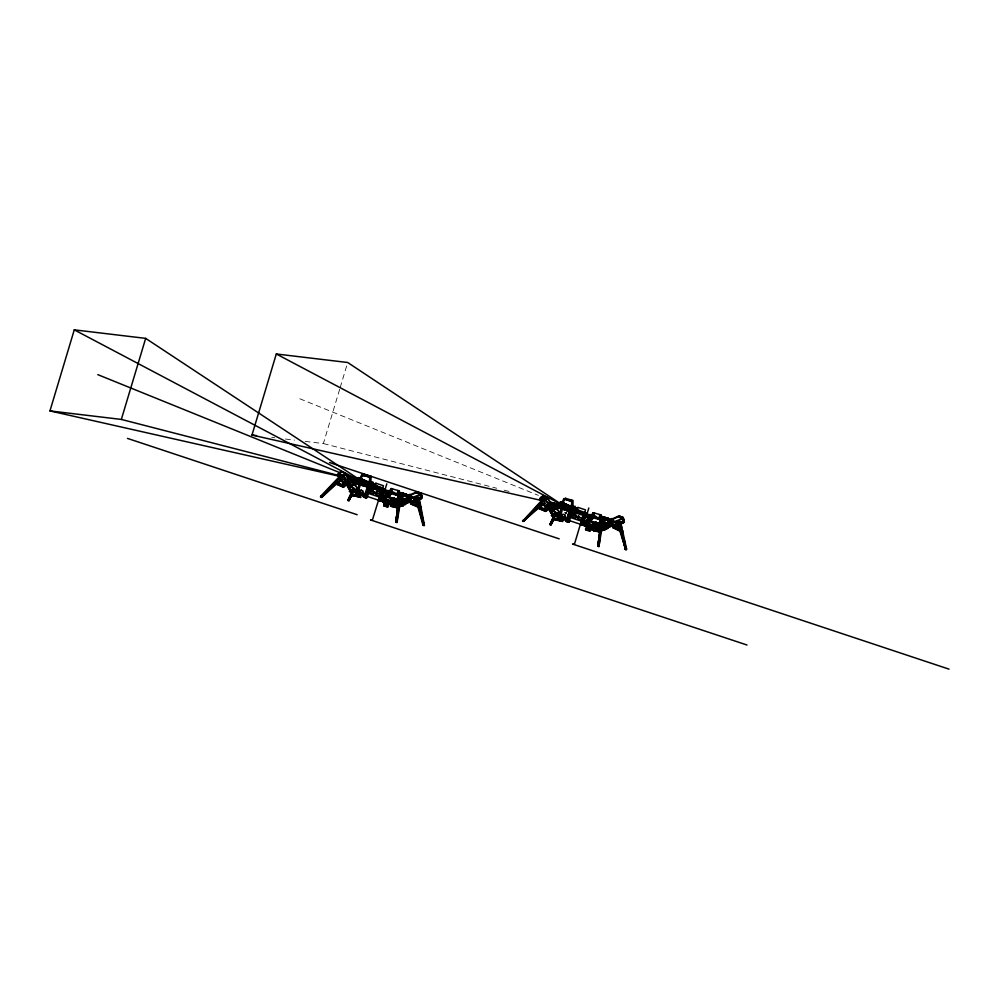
<?xml version="1.0" encoding="UTF-8"?>
<svg xmlns="http://www.w3.org/2000/svg" width="999" height="999" viewBox="0 0 999 999"><rect width="100%" height="100%" fill="white"/><g stroke="black" fill="none" stroke-linecap="round" stroke-linejoin="round"><path stroke-width="0.75" stroke-dasharray="5 3.75" d="M566.346 511.988L566.096 513.211M565.933 513.399L566.483 511.75M565.659 512.962C566.396 510.514 566.533 514.972 564.522 512.375M305.145 441.396L323.376 443.568L339.735 389.036M340.184 387.562L347.252 363.986M271.728 437.4L274.762 437.762M285.402 439.036L294.518 440.122M323.376 443.568L496.64 488.236M504.17 490.172L511.7 492.12M299.837 398.776L538.349 495.367M566.108 513.374A3.534 1.336 -71.6 0 1 566.982 512.574"/><path stroke-width="1.5" d="M387.862 495.579L388.524 493.918L389.897 494.305L389.235 495.966L387.862 495.579L388.511 493.194L388.311 494.542M389.235 495.167L388.236 496.553L390.809 497.29M590.372 518.606L592.832 514.922L594.205 515.309L591.271 520.092L589.909 518.918L591.67 519.53L591.932 518.444L590.546 517.32L590.159 517.882M591.271 519.305L590.272 520.691M359.29 478.696L359.303 478.046M359.665 477.984L361.188 478.171L360.689 478.958M361.626 480.531L361.7 474.912L363.186 475.337L363.211 474.138L371.016 476.348L370.916 484.39L371.628 484.59M363.211 474.138L362.537 476.036M364.011 482.43L364.036 481.218L366.795 481.993M364.098 475.599L369.63 477.16L364.098 475.599L364.123 474.4M369.568 482.629L369.642 475.961M561.438 501.998L563.573 502.609L563.561 504.133M572.951 508.516L573.039 500.474L565.247 498.276L565.222 499.463L563.723 499.038L563.673 503.334L562.087 502.909M564.522 500.074L565.247 498.276M565.147 506.306L565.159 505.094M566.133 499.725L571.665 501.286L566.133 499.725L566.158 498.526M571.603 506.755L571.678 500.087M341.034 472.44L337.774 475.524L338.574 475.861L337.65 474.55C337.799 471.965 341.196 475.349 339.448 472.864L340.909 471.478L345.067 473.239L351.261 482.042L353.621 483.041L357.542 487.924A1.936 1.623 -67 0 1 358.941 489.722A1.936 1.623 -67 0 1 357.292 491.695A1.936 1.623 -67 0 1 355.594 490.247L354.995 489.985A1.936 1.623 -67 0 0 357.642 490.946M358.728 481.668C357.817 482.33 361.725 479.857 359.053 482.105M541.87 498.026L541.158 497.302L539.685 498.688L540.609 499.987L539.81 499.65L546.378 507.679L545.429 506.343M541.795 502.172L542.507 504.17M542.432 497.952L541.47 496.99L542.944 495.604L547.102 497.377L553.296 506.168L555.656 507.167L559.577 512.062A1.936 1.623 -67 0 1 560.976 513.861A1.936 1.623 -67 0 1 559.328 515.834A1.936 1.623 -67 0 1 557.629 514.373L557.03 514.11A1.936 1.623 -67 0 0 559.677 515.084M549.687 506.83L545.504 510.576L544.205 508.741L548.538 504.92A1.936 1.623 -66.9 0 1 551.773 504.108M561.987 506.018L562.474 505.044L562.387 505.993M369.268 481.943C369.605 483.666 367.807 483.004 368.269 481.63L369.667 482.217L367.882 481.356L369.031 482.38M386.463 493.768L382.754 492.719L382.255 496.141L379.545 498.489L379.632 497.789M388.261 494.692L386.863 496.178L383.391 496.466L380.681 498.813L380.794 497.939M380.582 498.114L380.631 499.488L380.931 497.689M380.706 498.201C378.196 499.225 378.708 494.767 381.256 496.915M386.188 492.957C385.714 494.83 385.676 491.82 387.1 494.193M385.826 500.524L387.1 492.932M391.258 498.014L390.584 501.148M570.791 506.093L569.905 505.494C572.752 506.356 569.18 508.279 568.631 507.03L568.968 505.944L570.192 506.493L569.817 507.38M581.48 520.766C580.819 523.713 580.906 518.543 583.054 521.141M586.663 525.049L587.662 518.731L586.538 524.463L600.549 528.409L586.663 525.049L588.324 516.446L587.15 524.375M591.583 525.774L591.845 526.635L592.419 525.786M593.156 526.211L593.281 527.072L593.993 526.223M593.344 521.89L592.719 524.975L594.293 525.424M594.954 521.903L594.193 525.724M359.29 482.005C359.066 479.37 364.26 479.67 363.486 482.017M564.984 505.969L565.259 504.657L563.024 504.395L561.176 506.068M371.516 483.104C371.99 484.602 371.453 482.954 368.619 482.13M573.176 507.792L573.663 506.605L572.939 508.016M565.471 505.981L564.972 504.957L565.596 505.207M358.516 479.433L358.691 478.696M359.69 478.084C359.44 481.231 359.927 481.168 360.277 481.98M361.263 478.533L361.526 479.995M560.689 503.359L560.252 503.109M561.201 503.121C562.812 501.111 562.225 508.816 558.753 504.657M398.389 503.384L398.376 498.201M600.411 527.509L600.761 522.927L601.598 523.838M418.394 499.512L418.369 498.988A1.336 1.124 -67 0 0 416.908 498.314A1.336 1.124 -67 0 0 416.108 500.024L415.896 500.187M620.429 523.638L620.491 523.464A1.436 1.199 -67 0 0 619.068 522.302A1.436 1.199 -67 0 0 618.056 524.2L617.382 524.238M363.998 482.355C361.9 482.779 363.748 480.269 363.386 482.005M387.437 493.256L387.674 491.995L387.137 492.395M393.032 500.037L394.118 497.877C387.612 509.79 399.076 489.722 392.42 502.085M398.589 502.385L399.637 498.014M400.112 498.601L400.137 497.39M588.224 518.281L588.523 515.734L587.437 519.43M587.862 524.65L589.41 516.758L588.935 518.631M596.003 523.264L594.343 525.949L596.191 522.002L594.979 522.752M600.324 528.171L602.197 520.954L600.636 526.723L601.148 522.302M600.362 535.714L598.888 546.728L603.346 519.605L602.709 520.079M599.899 521.553L601.66 521.341L602.21 519.33L600.674 523.488L600.362 522.814M404.832 503.671C413.349 499.125 409.003 499.4 403.146 500.761M418.331 499.013L417.232 500.811L415.159 499.875M418.369 499.338L418.818 504.932M419.143 504.22L418.656 505.032M420.417 495.516L421.715 495.292L421.228 493.419L417.082 491.645L406.83 496.316L406.006 495.954L406.531 494.205L404.195 494.055M421.828 495.704C419.692 497.227 421.69 493.294 421.828 497.377L421.828 495.704L420.542 495.392M424.063 524.925L423.027 525.237L417.969 507.105L410.751 504.045L409.802 500.711M620.404 523.126C620.017 527.46 615.234 521.166 619.917 528.933M621.178 528.359L620.504 529.22L619.567 528.783M386.95 494.43L391.133 488.548L398.938 490.759L398.289 493.081M589.348 517.432L588.898 518.856L589.385 517.807M593.206 525.849L593.306 527.085L593.843 526.535M399.2 495.529C401.261 493.469 398.164 502.222 398.626 498.114M600.636 526.361L600.936 523.651M601.46 525.174L601.723 522.652L601.386 526.935M601.86 525.337L602.147 522.739M406.456 502.722L405.269 503.409M409.677 500.362L409.178 501.161M404.732 501.161L404.433 501.248A1.386 1.161 -66.9 0 0 403.584 503.009A1.386 1.161 -66.9 0 0 405.045 503.758C411.725 501.398 411.051 497.889 404.22 501.161A1.336 1.124 -67 0 0 403.409 502.922A1.336 1.124 -67 0 0 404.832 503.621L409.153 501.048M605.781 524.8L611.163 523.801L611.363 525.199M611.413 523.963L606.468 525.387A1.386 1.161 -66.9 0 0 605.619 527.147A1.386 1.161 -66.9 0 0 607.08 527.897L611.7 525.124L611.038 523.826M586.538 524.463L600.711 528.209L598.026 545.791L601.036 527.747L587.487 523.913M385.452 499.787L399.001 503.608L398.014 504.557L384.44 500.749L385.626 494.592L385.452 499.787L386.338 492.37L385.901 492.844M359.565 481.193L358.966 481.743M360.964 482.255L361.238 481.331C365.746 482.979 365.284 481.905 361.713 481.955M385.851 494.655L384.627 500.924L398.189 504.745M562.025 504.982L561.5 506.018M563.773 505.969L563.274 505.457L562.999 506.393M379.645 497.614L381.206 498.713L381.593 498.151M380.132 497.052L380.169 496.178L379.52 497.777M380.294 496.628L379.92 498.051M381.131 497.04L380.994 497.727M382.729 497.49L382.58 498.176M385.701 502.335L378.471 500.412L380.981 500.711M392.907 497.964L392.157 501.598M581.68 521.753L581.58 522.627L584.29 520.267L584.79 516.858L588.498 517.907M584.64 521.94L584.715 521.253L584.303 522.09M385.639 493.718L384.627 500.924M386.163 498.064L386.401 495.042M588.024 523.426L588.361 520.966M381.568 498.226L381.281 500.312L390.109 502.797L389.235 502.197M383.604 496.553L382.367 500.686L382.53 498.139M398.126 505.157L395.791 522.302L399.001 503.608M397.04 520.754L397.689 516.171M398.114 513.111L398.551 510.052M585.639 520.691C582.767 530.931 585.414 519.867 584.365 521.928M599.937 530.819L597.827 546.428L601.036 527.747M600.799 532.654L602.047 528.459L600.973 528.159M398.938 490.759L398.351 491.558L399.85 491.983L399.263 495.954L397.764 495.529L398.613 492.932L397.602 492.507L398.027 490.497L396.853 495.267L391.333 493.706L388.574 497.502L396.516 499.75L399.6 496.016M599.625 516.608C601.76 518.056 598.114 516.583 600.062 514.635L598.888 519.405L593.369 517.844L590.609 521.64L598.551 523.876L601.298 520.079L601.885 516.121L600.387 515.696L599.999 518.331M383.479 493.618L382.342 493.294L380.544 495.754L381.68 496.078M585.501 517.794L584.378 517.432C582.654 518.219 579.158 524.95 583.254 522.577L585.426 520.591L588.186 520.104M395.279 499.7L395.367 499.075L393.943 501.785M388.574 497.502L388.961 494.867M388.524 493.918L390.809 490.796L391.133 488.548M391.333 493.706L391.72 491.071M398.351 494.717L390.809 490.796M392.095 499.5L395.666 500.499L395.929 498.738L395.504 499.313M396.815 498.863L398.039 496.853L403.921 498.538M398.289 504.033L400.162 496.828L398.888 502.285M399.45 503.683L399.188 505.457L401.323 495.479L400.674 495.954M590.609 521.64L591.196 517.669M592.832 514.922L593.169 512.687L600.961 514.885L600.486 517.282M593.369 517.844L593.756 515.197M598.851 523.001L599.7 522.077M601.298 520.079L599.8 519.655L600.649 517.07M393.768 498.101L393.506 499.887L394.106 499.063M398.014 504.557L395.916 521.765L398.514 504.283L384.503 500.324L385.626 494.592M600.836 522.802L600.187 524.975L597.677 524.675L595.541 524.013L595.966 522.002M600.049 528.683L597.951 545.891L600.549 528.409L586.475 524.875L586.7 524.25M358.479 479.645L358.379 477.572L356.581 481.093M359.752 479.483L359.615 480.157M397.215 521.753L395.754 521.977L396.903 522.589L397.19 521.89L400.012 504.333L398.938 504.02M561.925 505.019C560.414 506.331 563.186 505.469 561.85 504.645M399.238 498.389L399.475 497.065M399.712 501.91L400.636 496.853M601.273 522.527L601.498 521.191M602.709 523.076L601.81 526.997M348.876 487.212L349.712 487.574A2.31 1.936 -66.9 0 0 350.187 489.135M354.795 480.869L355.132 480.207M355.144 489.06L352.585 490.796L353.421 488.036M357.829 489.348C357.542 492.095 356.668 486.888 356.68 490.871M387.674 492.919C387.05 497.377 384.777 489.41 387.812 492.007M400.437 497.29L400.312 497.764M401.036 496.99L400.075 502.21M400.537 504.483L401.561 504.333L401.311 505.506L403.009 505.944L403.546 504.158L399.762 503.209L404.345 504.495L403.059 503.958M405.532 499.975L404.907 499.001L402.747 499.662A2.31 1.936 -67 0 0 401.223 501.348L401.123 501.935A2.31 1.936 -67 0 0 403.484 503.971M401.96 502.285L401.223 501.348M404.607 494.567L404.295 494.905M550.911 511.338L552.26 511.388M560.039 514.547L558.503 514.835L558.578 512.974M560.239 513.911C559.215 511.688 557.567 515.434 559.915 514.66M560.352 513.898L559.989 514.747M588.998 516.895C591.695 515.159 586.937 520.904 588.074 517.032M602.06 525.824L604.457 517.644L603.171 517.107L602.847 518.194L601.81 517.957M606.942 523.126L604.782 523.801A2.31 1.936 -67 0 0 603.259 525.474L603.159 526.061A2.31 1.936 -67 0 0 605.519 528.096M603.995 526.423L603.259 525.474M606.68 524.025L606.318 522.864M400.299 498.688L398.027 498.064M334.965 482.33L342.182 485.414C348.564 475.674 354.27 481.218 344.056 486.7L335.477 483.079L321.416 496.878L335.402 483.516L334.965 482.33L320.991 497.252L321.79 497.402L335.914 484.49L335.739 483.429L321.541 497.052L335.739 483.429L343.194 486.6L347.939 482.342M544.218 509.54L544.73 510.289L549.725 506.131L544.892 511.063L544.979 510.389L537.512 507.205L523.451 521.003L537.425 507.642L536.987 506.456L523.089 521.503L538.286 508.304L545.504 511.376C555.769 506.093 551.673 499.225 544.218 509.54L536.987 506.456M537.687 507.967C539.348 507.867 534.365 509.29 538.286 508.241L537.762 507.554L523.576 521.178L537.762 507.554L545.229 510.739L549.612 506.068M371.466 483.528L371.69 482.505L371.266 483.041M382.567 497.964L382.717 497.19M570.179 506.555L570.304 505.769L571.303 506.081M573.051 507.942L573.389 507.005M594.03 524.825L593.918 524.313M358.117 480.007L358.216 478.496L357.63 479.333M358.479 479.133L358.366 480.107M372.702 483.891L372.777 482.804L371.928 484.128M560.164 503.871L560.252 502.622L559.665 503.471M574.912 507.992L575.037 506.243L574.475 506.793M590.559 518.056L589.897 519.705M361.313 482.03L361.238 481.331M400.524 497.377L399.937 497.04M602.959 521.615L602.909 520.429M365.135 485.089L366.321 481.131C368.256 482.492 366.346 485.327 370.342 485.077M572.377 509.203L569.193 508.141L569.605 506.58M385.714 493.419L385.352 495.254L386.501 495.616M599.55 516.995L598.888 519.405L593.618 516.071M349.488 486.95L349.9 485.701M541.158 497.302L541.458 498.002M551.523 511.076L551.66 510.027M379.695 497.427L380.157 496.74M387.799 503.009L387.6 503.821L390.047 504.233L390.896 501.548M387.987 503.009L387.687 503.883L386.288 503.296L388.087 504.158L388.611 502.372L387.737 501.773M392.083 500.849L392.17 499.85M570.916 506.893L570.042 506.318L571.753 507.33M581.605 521.615L582.005 520.541M584.253 522.052L584.452 522.577M584.677 522.065L582.917 522.165M588.96 518.006L589.123 517.532M359.478 481.268L359.528 481.805M359.815 480.519L360.464 480.644L359.965 481.993M358.354 479.707L357.992 480.831M572.102 507.43C573.476 507.155 574.55 504.532 573.676 508.166M354.245 480.869L355.232 481.381L355.494 480.307L352.947 479.582L352.422 481.318L354.932 481.955M557.155 504.345L556.955 505.057M556.805 505.082L557.529 504.433L554.982 503.708L554.457 505.457L558.716 506.605L559.615 504.932L558.703 505.881M360.851 480.694L360.726 479.145L364.423 479.907L364.148 480.831C356.78 478.171 374.85 482.867 360.989 480.257M387.812 505.894L387.137 504.932M562.887 504.82L562.762 503.284L566.458 504.033L566.183 504.97C558.816 502.297 576.885 506.993 563.024 504.395M589.21 528.034L589.735 526.248L587.412 530.432M356.943 480.644L352.085 479.433L351.623 480.981L355.394 481.93L352.884 481.293M352.41 481.318L352.884 479.77L352.085 479.433M359.965 497.052L360.889 497.49L353.496 495.779L353.771 494.855L350.612 491.82L351.149 490.047M355.544 481.468L355.869 480.382L362.762 482.067M352.784 495.479L353.059 494.555L349.9 491.52L350.437 489.735M354.245 495.916C355.981 490.909 354.782 498.713 351.498 494.93L353.496 495.779M352.572 495.204L357.28 496.341L357.642 495.142L359.415 495.641M362.013 483.491C361.688 481.218 365.809 483.853 362.949 482.567M358.828 496.978L358.878 495.492M369.618 482.417L368.918 483.404M370.267 488.049L369.817 489.572L370.554 489.66M383.304 491.57C382.829 494.305 386.451 491.82 383.129 491.446L383.391 490.571L386.238 491.87L385.602 493.981M382.754 494.33L383.591 491.583L384.84 492.432L383.391 492.744M382.942 494.493L383.766 491.695L383.841 492.869M381.193 501.311L381.456 500.424L380.194 499.575L379.932 500.462L383.241 501.885L384.927 496.266L381.843 496.715L382.754 492.719M383.928 492.932L384.215 492.007M384.378 492.307L384.64 491.421L383.391 490.571M382.192 500.561L383.404 496.453M384.178 498.738L382.892 501.286L383.816 500.899M385.801 493.119C387.462 491.833 386.363 490.084 388.973 490.771M387.912 492.232L388.236 491.146M384.041 505.931L386.363 501.748L385.227 500.974L384.041 505.931L387.787 506.993L389.086 502.647M384.378 505.931L384.44 503.633M385.377 506.306L386.426 502.809M389.023 501.848L387.787 506.993M390.696 500.849L391.496 498.189M395.891 502.697L396.84 499.537L395.904 502.347M396.903 501.998L397.59 499.725M400.811 493.481C401.136 493.306 398.701 494.493 403.171 494.88L399.5 494.043M400.562 503.558L403.022 495.342L406.805 496.291L407.28 494.742L402.697 493.444L402.372 494.542M400.574 504.682L400.936 505.419L401.086 504.395M401.311 505.506L400.761 504.682M402.809 499.65L404.071 498.638L404.583 500.099M404.745 494.405L406.531 494.205M405.731 499.887L406.805 496.291L403.022 495.342M557.754 514.335L557.617 513.648L555.856 515.322L551.186 513.324L554.12 503.558L558.965 504.77M554.92 505.432L557.43 506.068L554.445 505.457L554.92 503.896L554.12 503.558M561.151 521.203L555.531 519.917L555.806 518.981L552.647 515.946L553.184 514.173M554.82 519.605L555.094 518.681L551.935 515.646L552.472 513.873M564.797 506.193L559.253 504.782L558.853 506.143L565.746 507.917L564.06 507.405C563.773 505.344 567.657 507.942 564.223 506.518L564.073 507.255M559.927 506.406L560.252 505.319M560.352 506.306L560.214 505.569L560.427 506.281M558.029 515.384L556.281 520.042L556.643 518.843L562.25 520.067L561.65 519.83M555.531 519.917L553.533 519.055L559.315 520.467L559.677 519.268L561.45 519.767M560.864 521.116L562.025 517.682M560.889 521.116L561.5 520.042M563.436 509.403L563.911 507.804L565.621 508.329L566.071 506.83L560.714 505.219M567.894 520.067L569.23 520.442L568.868 521.64M586.95 520.392L585.264 526.023L581.967 524.587L582.23 523.701L583.316 524.088M585.426 514.697L586.675 515.559L586.413 516.433L585.164 515.584L585.426 514.697L588.274 516.008L587.637 518.106M585.514 516.933L585.789 516.008M583.216 525.437L583.491 524.562L582.23 523.701M584.215 524.7L585.439 520.591L584.29 520.267M585.851 525.037L585.189 525.599L585.127 524.725M590.059 518.244L590.534 516.645C588.448 516.708 589.048 513.161 591.008 514.897M591.558 525.337L589.822 531.118L585.826 529.895L587.262 525.099L588.399 525.874L586.363 529.133C586.251 531.618 585.089 526.673 586.788 528.146M586.413 530.057L586.425 528.284M589.148 520.604L588.773 522.577L589.323 520.729M587.874 527.647L590.109 528.284L590.646 526.51L589.772 525.911M589.822 531.118L590.209 528.821M592.732 524.975L593.531 522.327M594.243 524.038L594.018 524.537M597.926 526.823L598.863 523.676M598.938 526.136L599.625 523.863M600.736 520.154L601.41 517.882M602.609 517.519C601.648 516.608 604.12 519.155 601.66 517.969M602.36 530.432L604.557 529.87L605.094 528.084L606.381 528.633L602.597 527.684L605.057 519.48L608.841 520.417L609.303 518.868L602.01 516.895M603.496 529.158L602.859 529.433L603.421 528.421L602.484 529.345L603.059 528.921M606.343 518.306L608.566 518.331L604.308 517.182L606.493 517.819L606.156 518.481M604.845 523.788L606.106 522.777L607.567 524.113M606.593 518.981L606.868 517.907M602.859 529.433L605.044 530.069L605.581 528.296L601.798 527.347L602.597 527.684M607.767 524.025L608.841 520.417L605.057 519.48M343.456 475.949L339.672 476.323L49.95 410.914L74.276 329.845L145.667 338.374L361.338 480.794L348.751 478.446M49.95 410.914L121.341 419.43L145.667 338.374M541.695 500.524L251.985 435.04L276.298 353.983L347.689 362.5L562.924 505.319L276.298 353.983M350.537 484.577L349.151 489.185L353.833 491.183M350.612 491.82L349.425 491.308L349.95 489.535M356.069 482.829L352.897 481.53L352.947 479.582M363.773 482.355L365.659 483.017L355.02 480.094L354.52 481.068L354.645 480.007M357.692 492.157L358.179 493.231L351.723 491.421L352.672 488.261L351.735 486.813L352.485 487.012M354.096 483.504L354.72 481.406L360.939 483.104L360.676 483.991L355.07 482.542L354.245 485.289M360.939 483.104L355.569 481.768L354.533 484.74L353.783 484.552M352.809 491.883L353.072 490.996L358.441 492.345M353.346 490.984L354.208 488.261M354.982 485.514L355.819 482.729L357.317 484.14M353.446 491.57C354.37 489.922 352.722 492.557 354.595 491.87M357.467 484.14L357.754 483.216M357.992 483.316L357.08 484.04L359.927 483.803L359.078 483.441M358.391 482.142L361.114 482.117L358.279 481.493M358.229 493.668L355.719 493.369L356.518 493.631L356.805 492.707L359.827 493.494M358.179 493.231L357.08 492.757L359.677 483.691L358.117 484.34M356.518 493.631L358.441 488.536M359.141 486.201L359.59 484.677L368.906 487.4L368.456 488.923L366.683 488.711L367.145 487.187M357.954 492.145L360.676 483.991M361.401 485.277L361.875 483.678L365.122 484.453M365.122 486.238L361.626 485.352L362.1 483.753L360.926 483.304M362.25 483.204L362.712 481.506L365.896 482.492L362.774 481.605M359.215 495.579C364.498 497.277 355.144 495.354 360.189 493.631M362.512 483.304L362.462 482.542L363.349 482.879M359.328 495.779L359.977 496.041L360.115 494.73M363.886 486.001C362.425 483.116 367.17 485.439 365.372 484.565M364.061 486.063L364.535 484.465M364.835 483.541L365.184 482.405M365.259 484.602L365.921 483.666L364.947 483.341M365.434 486.426L365.909 484.827M368.094 481.98L367.207 481.73L366.745 483.279L365.859 482.679L366.733 483.291M367.457 481.905L366.608 482.904L367.582 483.553M367.62 483.279L369.106 482.942M359.24 492.245L361.139 490.247L359.24 492.245L368.057 494.642L367.57 496.253L365.06 495.954L364.385 495.229L366.546 495.479L366.895 494.33C362.088 496.728 362.125 486.963 362.999 493.419M363.848 497.127L363.474 495.267L363.586 497.152L365.359 497.714M364.473 495.529L366.408 489.635L370.529 490.472L369.867 492.644L365.846 491.833M367.794 485.202L368.643 482.142L366.321 481.131M368.219 484.428L367.744 486.026L366.645 485.576M367.969 486.113L368.444 484.515M365.06 495.954L365.547 494.343M364.21 495.916C365.184 496.166 365.834 497.677 365.484 495.292M367.182 487.687L368.256 486.85L365.584 485.964M369.355 484.527L370.005 482.367M367.332 492.657L366.483 495.467L361.463 493.793M367.357 492.345L368.294 489.235L370.055 489.448L369.78 490.384L367.819 489.935M367.744 491.72L367.307 493.156L367.969 491.745M370.617 484.453L370.142 483.616M369.093 489.335L368.007 490.172M370.254 484.965L370.804 483.828L369.068 483.304M368.981 490.272L369.255 489.36M369.455 484.59L370.641 485.152L370.929 486.988M371.765 487.187L371.915 481.805L371.004 483.216M371.765 486.076L370.929 488.861L371.765 486.076L384.79 490.409M372.639 484.602L373.551 485.164L372.877 487.437M380.994 493.294L380.719 494.205L371.828 491.346L372.664 488.561L373.763 487.724L383.466 490.709M373.364 486.513L373.988 484.403L372.739 483.553L375.587 484.852L375.324 485.739L370.529 484.353M372.752 489.535L371.828 491.346M374.338 484.003L374.25 485.002L369.642 483.753M373.863 486.775L374.051 486.176L382.817 489.085M375.924 483.241L374.413 486.276L375.824 483.229L383.454 485.739L382.692 487.949L375.149 485.439M373.651 493.681L374.488 491.683M380.407 495.879L375.749 494.38L376.523 491.795M376.748 491.82L375.749 494.38M379.258 496.291L380.194 493.194L381.955 493.406L381.68 494.33M378.958 498.788L372.377 520.142L370.517 519.93L747.015 645.017M380.344 494.168L381.181 491.396L381.88 491.471L372.664 488.561M380.881 494.23L381.168 493.306M381.156 494.355L382.105 493.656M383.953 493.181L381.693 492.432L382.255 490.584M381.331 494.38L382.105 493.618M383.117 489.747L382.829 490.684L384.34 490.859L384.615 489.935L387.2 490.696L382.854 489.248M382.167 488.386L384.915 489.96L382.629 489.685L382.692 487.949M385.214 489.148L386.8 483.841M385.139 504.458L385.252 503.184M391.945 505.357C389.398 503.808 395.554 504.595 391.471 503.946M395.504 503.758L395.229 504.682L392.869 504.02C393.706 507.267 387.749 503.334 391.695 505.032M393.069 504.42L396.391 504.994L393.069 504.42L393.693 503.546L393.419 504.47L392.232 503.958M394.143 502.135L394.98 499.325M393.881 504.695L394.505 502.609L397.015 502.909M391.77 506.481L393.356 506.93L393.718 505.719L398.351 506.855L391.87 504.994M394.93 501.635L395.966 502.372M395.429 502.31L396.103 501.91M395.579 504.72L395.854 503.796M393.356 506.93L397.989 508.054L396.378 507.355L397.015 505.232M398.151 500.849L394.006 499.999L398.151 500.849L398.813 498.676M396.303 501.748L399.288 503.009L398.214 502.734L399.076 499.85M398.114 506.868L397.839 507.792L397.402 506.568M400.849 492.969L402.098 494.605M401.81 494.592L402.21 493.244L400.499 492.807M399.125 504.52L402.422 493.518L401.136 492.969L400.162 493.893M399.125 508.341L403.496 493.793L398.663 492.669M406.006 495.954L406.481 494.393M552.647 515.946L551.448 515.447L551.985 513.661M556.343 504.795L556.693 505.344L556.68 504.133M555.107 515.134L554.845 516.008L553.758 515.546L554.695 512.387L553.771 510.951L554.52 511.138M556.131 507.629L556.755 505.531L562.974 507.242L562.712 508.116L557.105 506.668L556.281 509.428M555.444 512.175L554.62 514.922L560.476 516.471L560.214 517.357L553.758 515.546M557.342 506.78L556.755 505.531M556.243 512.387L555.382 515.109L557.28 512.962M557.017 509.64L557.854 506.855L559.353 508.279M559.502 508.266L559.79 507.342M559.752 508.379L560.027 507.442M560.264 517.794L557.754 517.494L558.553 517.757L558.841 516.833C573.788 518.331 561.838 520.854 567.195 521.778M559.19 516.071L561.713 507.829L559.902 508.366M558.553 517.757L559.19 516.883L561.863 517.632M560.889 511.251L562.125 506.88M563.936 507.192L564.123 506.568M567.994 509.103C568.843 508.104 565.009 510.589 563.661 509.478L564.135 507.879L562.824 507.355M564.235 507.18L564.81 505.731L567.932 506.618L564.747 505.631M565.172 505.781L564.423 506.555M561.063 518.056L564.71 519.168M562.175 518.893L561.925 520.154L560.839 519.78M566.146 506.78C567.007 505.257 566.808 507.455 566.121 506.593M568.019 508.941L566.608 508.578L566.096 510.189L567.532 510.564L566.92 510.289L568.356 505.257L574.025 507.917L572.827 507.704M566.87 507.667L567.207 506.53M566.982 507.48L567.956 507.804L567.407 508.691M567.457 510.551L568.019 508.966M568.781 507.405L567.894 506.818L568.768 507.417L569.243 505.856L568.356 505.257M569.23 520.442L569.655 521.153L565.509 519.393L565.884 521.253M572.052 506.818C569.105 503.346 568.706 508.416 569.642 506.131L573.776 507.754C577.147 512.012 567.632 507.43 569.867 508.179M559.54 515.721L570.092 518.768L569.605 520.392L566.283 519.817L568.443 513.761L572.564 514.597L571.903 516.77L569.393 516.471L567.882 515.971L568.531 513.798M568.718 512.837L569.18 511.313L570.941 511.525L570.491 513.049L568.718 512.837L572.09 513.586L571.815 514.51L571.016 514.41L571.291 513.486M569.992 508.329L570.741 506.281L569.243 505.856M569.767 510.164L570.254 508.566M570.292 507.892C577.185 508.741 566.508 506.555 571.416 507.217M569.992 510.239L570.479 508.641M567.095 520.092L567.582 518.469M570.928 508.029L570.841 507.392L572.614 508.016M569.218 511.813L570.292 510.976L566.283 509.652M569.393 516.471L570.329 513.374M567.994 520.854L569.792 515.384M570.004 515.871L569.343 517.295M570.404 514.235L570.129 513.124L570.579 514.26M571.116 513.461L570.042 514.298M571.128 510.589L572.202 510.876L572.739 509.29M573.101 508.341L573.364 507.23M572.739 509.028L573.576 509.415L572.252 510.889M573.801 510.214L572.964 512.986L573.801 510.214L586.825 514.535M573.801 511.313L574.275 509.715M575.586 509.303L574.687 508.678L576.111 509.015L576.373 508.129L574.775 507.679L577.622 508.991L576.723 509.615M583.94 516.533L582.742 518.344L573.863 515.472L575.799 511.863M575.399 510.639L576.023 508.541M574.787 513.661L573.863 515.472M575.899 510.901L576.086 510.302L584.852 513.211M584.203 512.524L586.95 514.085L584.665 513.823L585.489 509.865L577.859 507.355L576.448 510.402L577.085 509.49M575.686 517.807L576.51 515.821M582.442 520.004L577.784 518.506L578.558 515.934M578.783 515.959L577.784 518.506M583.528 517.594L584.19 517.794L582.23 517.32L581.293 520.429L582.817 520.929M580.594 523.651L574.413 544.28L572.552 544.055L949.05 669.155M583.828 525.112L580.506 524.55L580.993 522.927M582.38 518.306L583.216 515.521L583.916 515.609L574.7 512.699M582.917 518.356L583.191 517.445M585.489 514.847L584.19 514.685L584.19 516.62M581.318 524.812L582.704 524.5M581.805 524.388L583.741 524.8M585.152 513.886L584.865 514.81L586.376 514.985L586.65 514.06L589.235 514.822L584.89 513.386M583.566 524.787L582.567 524.962M587.237 513.286L588.836 507.979M589.797 518.169L590.284 516.57L589.198 516.171M592.719 525.661L591.945 528.209L589.348 527.897M592.931 525.686L592.082 528.371L589.572 528.071M593.656 528.109L593.281 529.22L600.387 530.981M594.193 528.321L594.23 527.06M593.219 530.432L594.33 530.694L591.733 529.932L593.768 530.481L594.193 529.208L600.449 530.993M593.319 529.258L594.492 529.62L594.904 528.146L597.265 528.808L597.539 527.884M595.317 526.948L594.63 527.135L595.729 527.672L595.454 528.596L594.268 528.084M596.166 526.273L597.015 523.451L598.301 523.813L597.702 524.625L596.041 524.138L600.187 524.975M593.331 527.971L595.916 528.821L596.54 526.735L599.05 527.035M593.806 530.606L595.379 531.056L595.741 529.857M597.365 526.286L596.965 525.761L598.001 526.51L596.828 526.223L598.001 526.51L598.788 523.663M597.677 524.675L598.326 522.502M597.464 526.436L598.139 526.036M595.729 527.672L595.104 528.558L597.614 528.858L597.889 527.934M602.534 517.045C602.372 520.104 602.31 515.496 605.531 517.919L601.161 532.467M595.379 531.056L600.024 532.18L598.413 531.493L599.05 529.358M601.111 523.976L600.249 526.86L599.537 526.56L600.524 526.81M599.875 531.93L599.437 530.694M603.808 517.482L603.483 518.581L605.194 519.005L600.374 517.894M603.846 518.731L604.245 517.37M361.913 480.569L362.187 479.645L364.423 479.907M563.948 504.695L564.223 503.771L566.458 504.033M363.361 495.529L365.859 495.929M403.833 493.968L404.832 493.781M398.963 502.11L399.762 501.723M400.462 497.552L400.249 498.176M600.524 519.93L600.099 520.904M572.427 507.517L573.251 507.492M582.055 521.915L582.267 520.304L581.843 521.178M594.005 524.912L593.881 525.574M420.904 495.754L421.715 495.292M622.814 519.805L623.751 519.43L623.264 517.544L619.105 515.784L608.866 520.454L608.041 520.079M622.877 520.254L623.863 519.842L624.35 521.715L622.827 522.402L623.626 522.752L621.74 518.244L623.264 517.544M371.391 483.953L371.478 482.979M372.103 483.516L373.002 482.105L372.402 485.202M560.027 504.97L560.539 501.76L559.652 502.897M562.724 503.096L563.224 502.31L561.7 502.11M563.374 506.043L566.633 505.956L566.358 506.88M380.082 498.126L379.37 499.2L380.544 495.754M398.414 496.066C397.852 498.501 401.311 496.116 399.962 495.267M594.043 526.098L594.43 524.999L593.443 526.011M594.455 526.211L595.953 523.364M370.167 483.866L370.13 482.717M380.881 497.852L382.467 498.301M583.141 522.077C580.931 522.489 584.015 523.588 582.392 523.051M583.091 522.502L582.067 521.565L581.768 522.502M404.083 494.443L404.458 493.681L402.272 493.056L403.971 493.481M400.549 504.383L401.186 504.258M548.888 504.295L548.938 505.432M620.729 531.156L620.117 530.919L621.016 532.28L620.866 530.844L620.004 531.243L612.587 527.435L619.917 530.481M351.723 491.558L347.814 500.536L352.085 492.082M371.316 484.89L371.79 483.553L367.607 482.005M553.758 515.696L549.85 524.662L554.108 516.221M561.5 505.382L565.909 507.017M357.53 480.569L358.042 479.433L357.667 480.919M351.548 494.53L348.913 500.849L352.472 493.768M553.583 518.668L550.911 524.962L553.821 519.28M400.124 498.439L400.137 497.777M400.274 502.547L398.938 502.272M601.023 520.104L601.935 519.443M593.868 524.1L594.567 522.639M359.802 481.58L358.678 481.093M351.611 494.855L349.063 500.187L351.798 494.867M553.646 518.981L551.098 524.313L553.833 518.993M351.611 495.067L349.063 500.337L351.798 495.079M553.633 519.205L551.098 524.475L553.833 519.205M380.382 499.7L381.243 497.914M360.102 478.184L361.7 474.912M361.626 479.22L360.052 478.783M370.105 478.196L371.016 476.348M562.137 502.322L563.723 499.038M550.524 510.302L550.849 510.501A2.31 1.936 -66.9 0 0 550.824 512.225L548.176 507.567M391.958 502.097L391.246 502.947L392.395 500.874L391.908 501.635M583.453 522.664L583.304 524.438L592.145 526.935L591.271 526.336M379.907 497.789C379.283 499.762 383.104 497.602 380.032 497.44M340.197 476.923L340.472 480.032M542.307 497.714L541.408 497.664M541.833 502.385L539.273 505.307L539.685 506.481M346.803 480.057L345.492 480.731L346.865 481.955L346.803 480.057L343.219 474.987L337.65 474.55M548.901 506.081L548.838 504.183L544.567 498.776L549.025 504.458M393.019 500.074L391.433 499.388M409.328 496.103L409.952 495.467M610.938 519.73L610.676 520.866A1.936 1.623 -67 0 1 613.086 518.918M588.985 518.568L593.169 512.687M392.869 501.486L394.205 499.4M594.904 525.611L596.241 523.526M595.978 525.911L597.315 523.838M387.824 503.396C385.789 502.235 387.949 505.007 385.664 505.382L384.328 505.007M390.172 502.06L389.535 502.047M587.887 518.194L588.186 516.958L589.173 517.407M570.042 506.805L570.891 506.98M348.626 480.007L347.452 480.419L347.677 481.693M552.934 508.379L552.909 510.501L558.104 514.747L557.692 514.11M557.592 512.949L557.405 513.586M558.016 512.899L557.667 514.06M558.341 513.449L559.652 512.799L560.239 514.073M398.613 492.932L397.714 492.682L396.853 495.267L391.583 491.945M600.387 515.696L600.961 514.885M595.541 524.013L596.141 523.201M391.908 489.747L392.495 488.936M392.17 491.133L389.635 495.404L388.274 495.017M395.716 494.955L396.303 494.143M395.666 500.499L396.266 499.675M584.79 516.858L583.878 520.841L587.762 520.679M588.898 520.304L589.909 518.918M593.943 513.873L594.53 513.074M597.752 519.08L598.339 518.269L600.387 518.856M384.44 500.749L384.665 500.124L398.676 504.07L395.991 521.653L398.139 504.358L384.528 500.649M562.824 514.335C559.89 519.605 562.774 512.087 564.872 514.947L565.034 517.544L564.872 514.947M541.533 502.709L541.57 502.659A2.31 1.936 -66.9 0 1 541.583 502.072M320.604 496.291L320.579 497.227L321.79 497.402L320.604 496.291L339.41 476.585M336.888 481.031L339.797 478.259M337.362 481.031L337.837 482.33L340.959 479.907M541.446 500.711L522.514 521.266L529.77 515.334M342.757 484.865L335.539 481.78L339.972 476.823A2.31 1.936 -66.9 0 0 339.535 478.533L339.148 478.421M544.792 508.991L537.574 505.919L542.007 500.961A2.31 1.936 -66.9 0 0 541.733 501.498M392.245 499.363L392.644 498.613M409.115 495.379L408.741 495.866A1.936 1.623 -67 0 1 411.401 495.042M405.107 503.446L405.631 501.91L404.533 501.023M418.993 499.263L419.318 497.777L418.094 497.527A2.31 1.936 -67 0 0 416.108 497.202L414.785 497.14A2.31 1.936 -67 0 0 415.834 501.161L414.423 501.885L413.136 501.336M611.525 519.98L612.986 519.742M380.756 498.813L379.495 498.414M611.351 525.162L606.868 527.797A1.336 1.124 -67 0 1 605.444 527.047A1.336 1.124 -67 0 1 606.243 525.337L607.667 526.036L606.868 527.747M342.944 486.263L342.857 486.925L347.689 481.993L342.694 486.151L342.182 485.414M346.341 483.466L342.008 477.322L338.137 474.762L339.598 473.376L340.047 474.013M335.652 483.828L343.469 487.25L344.056 486.7M347.877 481.493L350.824 485.689L353.621 483.041M539.685 498.688L541.633 497.502M551.935 509.84L555.656 507.167M338.137 474.762L341.396 471.678L339.448 472.864M342.495 474.675L346.228 481.043M343.219 474.987L345.067 473.239M342.008 477.322L344.18 475.274M341.084 480.207L340.11 479.657M346.653 482.954L346.141 483.429L348.788 488.099A2.31 1.936 -66.9 0 1 348.813 486.376L347.277 483.017L349.55 487.612M349.463 483.741L351.261 482.042M349.85 483.903L351.648 482.205L352.31 483.141M353.646 483.753L354.283 483.978L351.486 486.625L350.224 485.439M548.376 507.604L544.043 501.448L540.172 498.888L543.431 495.816L544.355 497.127M545.254 499.113L547.102 497.377M544.043 501.448L546.216 499.4M543.119 504.345L542.145 503.796M548.289 504.145L547.527 504.87L548.176 505.769M553.396 510.027L551.46 507.879L553.296 506.168M549.138 507.529L552.534 509.078L551.885 508.041L553.683 506.331L556.318 508.104L553.521 510.764L551.498 507.879M541.957 497.202L543.431 495.816M326.648 492.195L333.167 486.238M344.518 485.514L349.275 480.594L348.089 481.093L349.138 481.643L348.951 480.469L348.226 481.468M347.902 480.307L347.752 481.493M354.458 480.681L354.77 481.256M358.004 490.422L356.668 490.234L357.492 489.085M549.113 504.008L550.212 504.02M556.406 504.72L557.417 504.97M556.493 504.82L559.615 504.932M611.725 520.054L612.911 519.98M347.827 482.28L342.944 486.501L343.469 487.25M379.058 497.789L379.433 496.553M342.17 484.615L347.789 479.82L349.001 480.057M540.684 505.469L542.732 504.32A2.31 1.936 -66.9 0 0 543.756 504.358M542.994 504.033L539.835 506.406M405.507 499.275L408.229 499.925M356.406 490.646L355.794 490.384M338.024 482.092L341.658 479.782M337.375 483.104L342.232 480.032A2.31 1.936 -66.9 0 1 340.696 480.194L340.909 480.282A2.31 1.936 -66.9 0 0 341.933 480.319M541.271 505.457L543.693 503.908M539.41 507.242L544.268 504.158M416.108 497.202L415.621 497.49A2.31 1.936 -67 0 0 414.722 500.162L414.922 500.661A2.31 1.936 -67 0 0 416.158 501.523L415.584 500.137M620.804 523.538L621.353 521.903L619.243 521.253A2.31 1.936 -67 0 0 617.307 520.966L616.82 521.266A2.31 1.936 -67 0 0 617.869 525.287M620.404 522.015L620.079 521.603A2.31 1.936 -67 0 0 618.144 521.328L617.657 521.628A2.31 1.936 -67 0 0 616.758 524.288L616.957 524.8A2.31 1.936 -67 0 0 617.707 525.499M608.541 526.835L607.292 527.547M404.47 504.27L412.262 500.686L412.737 502.534L414.298 501.835L411.588 502.047L411.101 500.174L412.262 500.686M405.731 504.308L405.257 504.595A2.31 1.936 -66.9 0 1 402.809 503.359A2.31 1.936 -66.9 0 1 404.233 500.412L420.504 494.455L421.59 498.613L418.968 499.812M606.505 528.396L614.298 524.812L614.772 526.673L618.156 525.237M607.767 528.446L607.292 528.733A2.31 1.936 -66.9 0 1 604.845 527.484A2.31 1.936 -66.9 0 1 606.268 524.537L622.539 518.581M406.393 503.371L411.163 501.186L409.877 500.636M608.416 527.509L610.864 526.111M401.461 505.032L400.599 504.732M354.445 480.519L355.382 480.844M356.818 488.823C359.877 487.912 357.18 493.431 355.669 489.985M417.807 491.958L407.567 496.628L411.663 498.376L413.211 497.664L414.423 501.885M409.677 497.989L410.989 498.089M410.502 497.889L412.063 497.177L409.115 495.929M419.218 493.906L416.283 492.657L419.218 493.906L420.741 493.219L421.241 495.092M420.429 496.89L419.705 494.118L421.228 493.419M406.493 497.14L410.564 498.876L411.663 498.376M415.272 496.84A2.31 1.936 -67 0 1 417.207 497.115L418.618 497.927M422.315 497.577L420.791 498.276L421.59 498.613M413.274 502.572L411.138 503.546L410.389 500.961M423.638 524.962L423.027 525.237L424.475 525.611L419.368 498.738A2.31 1.936 -67 0 0 416.895 497.527A2.31 1.936 -67 0 0 415.509 500.487L418.169 505.919L423.601 525.486M608.491 520.292L607.392 520.791L612.599 523.001L615.247 521.803L616.458 526.011L614.572 521.515M619.842 516.096L609.602 520.766L613.698 522.502M612.537 522.015L614.098 521.303L611.151 520.054M621.253 518.044L618.319 516.783L621.253 518.044L622.777 517.345L623.751 519.43M619.293 521.303L620.654 522.052M621.003 523.938L623.626 522.752M615.309 526.698L613.174 527.672L612.424 525.087M623.276 519.218L623.863 519.842M613.923 527.934L620.329 530.831M348.089 480.132L347.714 481.331M549.825 503.958L550.849 503.996M404.695 500.024A2.31 1.936 -66.9 0 0 404.183 500.024L409.278 498.326L410.564 498.876M606.73 524.15A2.31 1.936 -66.9 0 0 606.218 524.15L611.313 522.465L612.599 523.001M610.839 523.851L606.543 525.249L611.088 524.013M404.508 501.123L405.969 500.674M607.417 524.525L605.669 524.999M404.67 501.073L409.54 499.887M418.856 505.082L417.47 504.483M560.139 508.479L559.115 508.166L561.95 507.929L561.101 507.567M367.207 481.73L366.983 483.004M403.446 500.074L403.958 499.925A2.31 1.936 -67 0 1 404.483 499.937M403.946 500.786L403.633 500.874A1.436 1.199 -66.9 0 0 403.334 501.048M568.918 506.955L569.318 507.217M605.481 524.213L605.993 524.063A2.31 1.936 -67 0 1 606.992 524.225M606.543 525.162L606.256 525.287A1.436 1.199 -66.9 0 0 605.406 527.235A1.436 1.199 -66.9 0 0 607.18 527.659L611.863 524.413M594.243 523.513L595.342 523.801M400.324 506.306L403.009 505.944M559.715 513.461C557.754 515.384 561.763 513.861 558.866 513.099M357.217 490.584L356.593 490.259M404.183 500.024L408.129 499.238M410.015 499.213L403.958 499.925M606.218 524.15L610.164 523.364M612.05 523.351L605.993 524.063M368.506 483.229L371.029 483.941L369.243 483.504M368.044 482.629L366.933 481.805L370.017 482.679M369.805 484.927L367.457 483.966M588.773 522.577L586.038 522.739M354.395 484.715L356.93 487.674A1.936 1.623 -67 0 1 358.191 490.122L357.967 489.947M555.719 507.854L558.965 511.8A1.936 1.623 -67 0 1 560.002 514.697M368.431 483.216L369.98 483.691M369.892 485.826L369.218 485.676M567.857 520.716L568.581 520.829M540.172 498.888L544.567 498.776M541.096 500.199L545.491 500.074M418.693 505.132L417.694 504.757M618.768 525.899L618.219 524.475M620.367 523.139A1.336 1.124 -67 0 0 618.943 522.452A1.336 1.124 -67 0 0 618.131 524.163C619.767 531.393 623.014 530.294 620.404 523.476M582.205 520.304L583.404 520.629M369.58 484.677L370.204 484.89L369.131 484.577M361.001 493.818L360.327 493.643M359.078 494.193L356.88 493.668M360.377 494.88L358.816 494.418L359.64 494.705M365.097 496.403L367.157 496.79M569.168 508.066L570.042 508.216M391.246 505.094L392.157 505.082M585.039 512.899L586.226 513.274L585.289 512.999M585.189 512.949L585.901 513.199M585.314 513.686L585.589 513.761M560.926 518.306L561.987 518.556M562.012 518.931L562.699 519.08M562.699 519.105L561.226 518.593M595.179 528.309L593.681 528.146M363.199 482.717L362.187 482.392M560.589 505.744L561.625 505.969L561.426 505.307M357.28 496.341L359.053 496.84M358.304 496.678L359.091 496.978M559.315 520.467L561.063 520.879M393.718 505.719L391.97 505.269M364.647 483.204L364.011 483.079M582.742 518.344L581.942 518.256L583.553 518.781M251.985 435.04L256.543 435.589M362.1 480.232L366.084 481.106M564.123 504.358L568.119 505.244M366.158 480.869L362.162 479.995M568.194 505.007L564.198 504.12M563.274 505.457L566.208 505.806M362.962 482.729L362.612 482.517M563.424 506.53L565.247 506.743M567.956 507.804L566.608 507.43M568.856 509.665L567.969 509.565L571.977 510.901M374.325 486.825L375.849 487.025M385.09 489.36L374.7 485.314M587.125 513.486L576.735 509.453M584.265 514.71L588.698 516.083M377.01 490.946L377.822 491.046M382.255 492.207L384.028 492.42M586.063 516.545L584.29 516.333L583.828 517.857L582.23 517.32M381.693 492.432L378.421 491.421M567.882 515.971L571.166 516.683M567.12 518.244L568.931 518.456M363.211 494.43L362.05 494.118M360.789 494.68L362.899 495.067L359.99 494.692M364.248 495.691L366.408 495.954L364.847 495.579M567.544 519.967L569.605 520.392M379.42 500.224L381.531 500.649M580.506 524.55L583.016 524.85M379.283 500.686L381.343 500.636M388.611 503.921L390.134 504.108L389.535 503.908M590.921 528.059L591.57 528.046M595.916 528.821L598.426 529.12L597.614 528.858M366.72 486.663L368.256 486.85M568.756 510.801L570.292 510.976M386.738 491.658L384.665 490.871M572.589 513.798L571.84 513.698L572.302 512.175L571.503 512.087L574.288 513.011M388.686 490.696L390.159 491.645M368.007 482.18L368.843 482.954M370.504 483.803L371.416 484.715M568.456 520.816L567.857 520.554M568.094 522.027L567.007 521.715M571.428 507.604L570.429 507.917M571.94 507.754L571.366 507.504M571.74 507.654L572.09 507.692M369.355 483.429L369.118 483.316M370.03 484.865L369.618 484.802M372.24 485.589L370.704 485.164M367.982 489.985C368.419 490.559 368.681 487.587 368.144 489.997M594.767 528.384L594.517 528.296M358.803 495.654L360.189 495.954L359.39 495.554M364.248 483.116L363.436 482.829L364.273 482.979M390.209 505.856L391.371 506.356M362.237 482.392L363.673 482.979L359.265 481.818M550.274 507.08L550.499 507.13A1.936 1.623 -66.9 0 0 552.435 505.307A1.936 1.623 -66.9 0 0 551.048 503.346A1.936 1.623 -66.9 0 0 549.125 505.169L548.538 505.032M348.239 482.954L348.464 483.004A1.936 1.623 -66.9 0 0 350.399 481.181A1.936 1.623 -66.9 0 0 349.013 479.208A1.936 1.623 -66.9 0 0 347.09 481.031L346.503 480.781A1.936 1.623 -66.9 0 1 349.737 479.97M559.253 504.782L557.904 504.507L566.071 506.83M590.721 514.835L592.032 515.696L589.647 514.672L592.045 515.796M368.206 482.217L371.104 483.516L370.067 483.304M370.242 483.766C371.616 483.091 370.879 486.875 369.443 485.739M593.831 530.419L599.163 531.618M565.384 507.017L565.322 506.83M566.396 508.528L564.135 507.879M561.051 518.556L562.412 519.005M594.355 528.371L593.331 527.996M383.129 488.836L383.753 488.961M370.217 486.763L369.093 486.463M360.814 493.793L360.164 493.606M365.347 495.179L366.183 495.554M393.069 503.159L392.432 503.009M549.275 502.235L561.413 504.982L550.874 502.222M594.193 529.208L593.418 528.983M594.355 529.458L592.095 528.733L593.731 529.158M362.849 482.579L364.635 483.091M563.898 505.894L565.122 506.281M566.608 508.578L565.621 508.329M359.69 481.406L364.772 482.754L364.098 482.467M361.863 481.768L363.087 482.155M399.825 492.769L400.686 493.069M600.699 516.808L604.17 517.644M557.355 518.706L559.677 519.268M355.319 494.58L357.642 495.142M571.99 509.028L572.852 509.315M368.156 482.954L369.717 483.204M371.266 483.691L369.106 483.079M369.955 484.902L371.541 485.289L369.081 484.365M554.92 503.896L558.703 504.845M600.923 516.808L606.755 518.444M603.184 525.736L604.045 526.098M399.388 492.657L403.409 493.668M398.888 492.682L404.258 494.018M401.148 501.598L402.023 501.96M400.824 505.307L402.535 505.731L401.823 505.432M399.238 504.994L400.936 505.419M557.604 505.894L562.974 507.242M604.457 517.644L609.303 518.868M551.773 511.376L550.973 511.026M551.448 515.447L553.159 515.871M402.422 493.518L407.28 494.742M352.897 481.53L355.419 482.167M349.737 487.237L348.938 486.888M352.672 488.261L353.421 488.449M398.489 502.684L397.502 502.435L398.214 502.734M351.723 491.421L357.08 492.757M349.425 491.308L351.124 491.733M397.127 507.492L391.021 506.056M562.674 517.882L561.987 517.694M383.391 488.848L384.228 489.148L383.466 488.948M364.31 484.39L362.1 483.753M383.054 489.485L383.691 489.585M554.607 519.33L555.894 519.88M121.341 419.43L338.286 475.362M347.327 477.697L360.889 481.193L74.276 329.845M362.025 483.266L363.711 483.791L356.818 482.017L357.142 480.919L358.866 481.356L358.541 482.442L358.504 481.206L364.036 482.704L363.586 484.203L361.9 483.678M561.426 505.531L567.694 507.142L564.885 506.143M562.612 506.968L565.521 507.729M563.936 507.817L565.234 508.154M360.589 482.842L363.486 483.603L363.374 485.089M561.688 519.967L563.324 520.392L561.426 519.68M390.584 505.944L391.333 506.231M590.596 514.722L591.333 514.985M388.561 490.584L389.298 490.859M561.6 506.793L565.746 507.917M586.888 529.47L585.402 529.17L586.063 529.482M359.565 482.667L363.711 483.791M365.609 496.353L364.997 496.228L365.921 496.565M385.214 504.145L383.728 503.833L384.74 504.72M385.065 505.494L385.177 505.644M594.842 527.222L594.205 527.022M392.12 504.033L392.869 504.02M558.916 517.807L561.263 518.469M599.8 516.421L600.711 516.67M600.636 519.405L602.21 519.842M586.675 515.559L588.274 516.008M585.164 515.584L585.876 516.995M588.548 516.658L591.321 517.445M601.785 520.841L603.259 521.253M600.162 520.816L601.735 521.253M585.414 516.87L586.875 516.558L585.601 516.995L585.339 515.696M587.999 517.607L592.482 518.868M602.959 521.828L605.943 522.664M599.2 522.939L600.861 523.301M589.185 521.078L596.278 523.089M593.156 522.652L594.73 523.101M593.281 523.339L594.805 523.763M593.468 523.513L594.842 523.913M583.279 521.053L582.192 520.879M593.468 523.738L594.842 524.125M593.443 524.013L594.817 524.4M593.381 524.325L594.755 524.712M601.236 526.373L602.31 526.685M593.306 524.662L594.68 525.049M596.141 525.486L597.152 525.774M587.587 523.214L601.148 527.035M586.55 524.775L600.174 528.496M584.927 525.412L585.639 525.724M581.967 524.587L585.264 526.023M566.358 520.941L568.281 521.478M586.363 529.133L587.687 529.507M599.25 545.879L597.789 546.116L598.863 546.416M397.764 492.282L398.676 492.544M389.335 491.483L390.01 491.67L387.612 490.534L389.747 491.758M384.64 491.421L386.238 491.87M383.129 491.446L387.899 492.919M399.75 496.715L401.236 497.127M385.964 493.469L390.459 494.742M398.139 497.877L399.687 498.414M397.764 498.151L399.288 498.576M397.252 498.726L398.826 499.163L397.177 498.813M385.726 496.54L394.255 498.951M391.133 498.526L392.694 498.926M380.282 496.253L381.381 496.503M391.433 499.6L392.807 499.999M379.657 497.177L367.27 493.019M394.106 501.361L395.117 501.635M385.552 499.075L399.113 502.909M379.47 498.264L380.607 498.588M391.845 501.773L392.969 501.948M381.456 500.424L382.367 500.686M365.247 496.965L366.583 497.34M385.839 503.521L388.087 504.158M562.1 502.709L563.673 503.159M568.831 506.131L566.058 505.344L566.046 506.568L565.459 506.306M574.675 508.728L575.649 508.891M572.564 508.491L575.324 509.265M559.615 505.819L560.676 506.118M566.033 520.841L564.872 520.417M550.037 523.701L551.086 524.787L550.024 524.487M362.487 475.611L363.399 475.874M360.077 478.583L361.638 479.021M354.47 478.858L357.467 479.707M373.988 484.403L375.587 484.852M363.998 496.715L362.837 496.291M348.002 499.562L349.063 500.661L347.989 500.362M589.535 530.944L588.274 529.907M382.255 496.141L383.391 496.466M389.111 490.734L390.259 491.083M571.715 507.392L573.026 508.041M567.332 521.903L569.293 522.365L568.631 522.04M369.205 483.978L370.429 484.378M385.339 505.482C379.895 503.758 389.373 508.379 386.888 506.031M589.36 515.984L588.174 515.709L588.786 515.971M561.675 518.718L564.934 519.193L564.348 518.993M392.332 504.233L392.507 503.021L393.693 503.546L389.548 502.235M359.303 495.866L354.608 494.705M391.596 506.518L390.771 506.118M567.707 509.015L566.858 508.741M365.434 484.815L366.658 485.114L365.572 484.702M365.459 497.627L366.109 497.852M571.628 507.717L570.729 507.442M570.242 512.375L570.816 512.612L570.029 512.425M392.357 504.095L393.082 504.358M561.55 521.028C565.072 522.24 559.927 520.841 561.888 521.278M367.607 492.045L369.131 492.557M562.762 503.284L564.223 503.771M566.67 507.217L564.922 506.843M566.333 508.404L574.9 511.176M566.583 508.728L573.414 511.001M575.661 511.85L584.353 514.71M566.808 510.152L570.941 511.525M561.625 508.803L569.18 511.313M582.692 515.809L585.426 516.708M570.017 511.913L575.586 513.761M569.505 512.275L575.224 514.173L569.68 512.375M582.754 516.72L585.501 517.632M570.491 513.049L572.09 513.586M569.318 512.862L576.46 515.234M582.592 517.282L585.339 518.194M569.78 515.846L575.911 517.832M569.205 515.871L571.903 516.77M569.305 517.145L582.255 521.453M591.57 525.824L594.093 526.673M591.583 526.373L595.754 527.672M563.486 517.932L567.32 519.193M584.877 525.024L587.412 525.874M581.455 524.35L587.774 526.448M565.334 519.255L586.9 526.423M329.508 462.525L559.215 538.848M360.726 479.145L362.187 479.645M364.647 484.315L372.864 487.05M364.548 484.602L372.752 487.325M386.663 491.945L382.629 490.609L381.793 493.731L380.194 493.194M365.934 485.427L371.291 487.212M364.772 486.026L368.906 487.4M369.468 487.949L373.651 489.348M367.982 487.774L373.564 489.635M367.47 488.136L373.189 490.047M379.57 492.157L382.43 493.119M367.644 488.249L373.139 490.072M368.456 488.923L370.055 489.448M367.782 488.848L373.276 490.671M379.495 492.732L382.23 493.656M366.683 488.711L368.294 489.235M367.994 489.622L373.114 491.233M368.181 489.847L369.78 490.384M379.907 494.118L381.518 494.655M369.218 492.207L373.876 493.706M360.789 490.209L362.837 490.821M382.842 500.899L385.726 501.785M364.797 495.092L365.646 495.379M356.805 492.707L364.61 495.067M366.758 495.991L367.57 496.253M364.66 495.554L365.509 495.841M380.532 500.836L381.381 501.111M363.299 495.129L384.865 502.297M389.235 503.971L390.047 504.233M127.472 438.399L357.18 514.722M570.928 506.543L573.139 507.642M590.621 516.233L589.323 515.759L591.046 516.695M571.965 507.679L572.902 507.979M365.159 497.652L366.795 497.989M563.661 509.478L562.487 509.04M361.626 485.352L360.452 484.902M388.062 491.92L387.287 491.62L389.16 492.669M557.142 502.984L561.475 504.745M97.802 374.637L340.659 473.002M346.441 475.337L360.889 481.193M371.291 485.127L370.454 484.89M571.016 507.504L570.429 507.305M557.904 514.572L552.547 509.852M623.264 521.253L624.35 521.715M620.616 521.79L621.453 522.14M617.307 520.966L618.144 521.328M617.082 521.103L617.919 521.466M621.465 523.426L621.403 522.864A2.31 1.936 -67 0 0 618.93 521.665A2.31 1.936 -67 0 0 617.544 524.625L620.204 530.044L626.148 549.962L626.635 549.15L620.903 523.189L621.553 527.422M605.531 517.919L604.77 517.594M612.325 521.84L613.024 522.215M617.195 524L617.931 524.313M602.197 518.031L604.133 518.743M615.921 523.938L616.758 524.288M616.957 524.8L617.744 525.137M614.735 526.448L619.293 528.396M613.623 526.173L614.772 526.673M622.14 530.257L622.827 530.944L620.691 531.918L620.004 531.243M617.919 525.599A2.31 1.936 -67 0 1 617.182 524.887L620.204 530.044M604.907 523.588L605.744 523.938M605.481 524.8L606.218 525.112M548.838 504.183L547.527 504.87L548.264 505.169M604.495 528.159L605.332 528.508M598.376 525.886L601.323 527.135M599.45 529.532L598.738 529.22L598.413 531.493M626.635 549.15L625.062 549.375L626.086 549.063L623.851 538.286M625.636 549.612L620.117 531.68M419.705 494.118L420.504 494.455M417.257 497.177L418.256 497.452M418.581 497.664L419.418 498.014M415.047 496.978L415.884 497.327M402.21 493.244L404.682 494.268M415.347 500.112L418.144 504.895L416.283 500.474M413.886 499.8L414.722 500.162M414.922 500.661L415.709 500.998M404.071 498.638L404.907 499.001M412.699 502.322L418.593 504.832M420.104 506.131L420.791 506.805L418.082 507.542M415.884 501.461A2.31 1.936 -67 0 1 415.147 500.761L418.169 505.919M402.872 499.463L403.708 499.812M410.564 503.296L417.882 506.343M411.476 503.983L418.294 506.693M355.869 480.382L358.216 481.193L357.892 482.28L356.606 481.73M339.061 476.073L339.672 476.323L338.748 475.012M402.46 504.02L403.296 504.383M398.688 505.944L396.703 505.094L396.378 507.355M607.991 523.089L610.264 524.063M611.912 524.762L613.199 525.312L611.875 522.702M543.069 496.578L543.868 496.915L542.944 495.604M554.982 503.708L554.932 505.656L556.905 506.493M606.031 526.323L607.704 527.035M562.712 508.116L560.476 516.471M553.658 505.119L554.445 505.457M557.105 506.668L558.091 506.968M549.974 506.468L544.979 510.626L545.504 511.376M549.038 507.742L551.748 511.9A1.436 1.199 -66.9 0 0 551.91 512.2M544.155 505.806L547.402 507.18M557.13 513.511L557.979 513.873M551.51 511.413L552.247 511.725M558.628 514.385L559.477 514.747M551.398 511.875L552.459 512.325M557.829 514.51L559.228 515.134M548.276 508.491L551.298 512.787M538.873 507.754L546.091 510.826M537.425 507.642L544.767 510.889M559.115 516.895L560.214 517.357M555.094 518.681L555.806 518.981M522.639 520.429L523.251 521.291M421.228 497.115L421.828 497.377L420.741 493.219M412.537 497.377L413.211 497.664M412.737 502.534L411.588 500.374M339.373 473.526L339.922 473.064M357.093 481.83L357.217 480.656M404.008 502.197L405.669 502.897M354.72 481.406L355.569 481.768M340.434 478.983L341.496 479.433M345.966 482.917L350.512 484.84L350.874 486.376L355.869 490.447M345.367 483.054L342.12 481.668L337.774 475.524M356.83 488.973L357.679 489.323M349.413 486.163L350.474 486.613M349.25 486.476L350.312 486.925M346.241 484.353L349.263 488.661M335.402 483.516L342.732 486.763M353.059 494.555L353.771 494.855M612.537 525.024L612.649 525.661L612.474 525.012M389.935 492.02L388.786 491.421M590.821 515.559L591.908 516.121M542.345 504.145L542.944 504.408A2.31 1.936 -66.9 0 0 543.968 504.458M585.614 515.709L586.238 516.133M387.113 496.478L386.563 498.326M381.98 501.036L383.241 501.885M576.373 508.129L577.622 508.991M373.614 484.752L374.238 485.177M594.205 515.272L598.339 518.269M356.468 490.696L350.824 485.689M357.642 489.148L358.204 489.947M347.065 481.431L346.99 479.957L348.301 480.082M398.901 499.525L398.726 498.801M398.489 499.413L398.326 498.688M348.439 482.704L350.424 484.815L348.451 482.679A1.936 1.623 -66.9 0 0 349.812 480.931M418.044 497.477L419.318 504.32M546.366 497.065L552.572 505.856M552.047 508.716L552.709 509.652M541.47 496.99L542.095 497.777M540.784 499.15L541.708 500.462M541.982 501.523L541.708 500.886M544.954 506.143L545.891 507.48M344.343 472.939L349.662 480.482M350.012 484.59L350.674 485.514M343.394 482.217L344.343 483.553L342.245 481.73L343.856 483.341M418.082 506.78L418.981 508.141L418.693 507.017M558.179 514.448L558.029 513.736M551.073 510.601L551.71 511.738M550.262 511.988L550.511 512.462A2.31 1.936 -66.9 0 0 551.823 513.149M348.226 487.849L348.476 488.324A2.31 1.936 -66.9 0 0 350.312 488.961M550.849 510.501L549.4 506.968L549.45 507.792M622.502 537.912L625.474 549.188L624.412 544.954M419.73 510.964L423.064 523.638L421.665 517.994M619.63 529.807L619.817 530.494M417.594 505.669L417.782 506.368M622.777 517.345L623.863 521.503M613.623 524.512L614.11 526.386M611.313 522.465L611.475 523.101M409.84 498.576L410.614 501.535L409.952 500.924M409.278 498.326L409.44 498.976M406.456 496.153L406.805 497.502M624.612 544.842L625.674 549.088L624.662 544.842M622.639 537.899L623.701 542.132M421.865 517.882L423.289 523.538L422.627 520.704M419.892 510.939L420.954 515.172M622.252 530.694L623.214 535.252M420.229 506.568L421.491 512.637M422.127 515.671L423.726 523.264M419.081 500.474L419.742 504.695M621.328 528.271L620.629 523.214A1.386 1.161 -67 0 0 619.143 522.502A1.386 1.161 -67 0 0 618.319 524.275M365.397 494.692L365.522 496.041M543.781 504.77A2.31 1.936 -66.9 0 1 543.344 504.52L542.981 504.145A2.31 1.936 -66.9 0 1 542.782 501.948M551.935 512.812A2.31 1.936 -66.9 0 1 551.748 511.7L551.848 511.113A2.31 1.936 -66.9 0 1 552.872 509.69M552.11 513.399A2.31 1.936 -66.9 0 1 553.196 508.966M607.292 527.822A2.31 1.936 -67 0 1 604.183 527.534A2.31 1.936 -67 0 1 605.619 524.15M617.882 522.002A1.336 1.124 -67 0 1 618.756 521.99M566.146 518.893A3.534 1.336 -71.6 0 1 564.672 518.156M604.907 527.147A1.436 1.199 -66.9 0 1 604.919 525.761M608.141 526.71A2.31 1.936 -66.9 0 1 607.941 527.272M607.617 527.784A2.31 1.936 -66.9 0 1 607.205 528.196M604.932 527.297A1.336 1.124 -67 0 1 604.507 526.898M617.607 522.877A1.436 1.199 -67 0 1 617.794 522.564M610.064 521.166A1.936 1.623 -67 0 1 612.849 518.918M551.498 505.993A1.936 1.623 -66.9 0 1 550.786 506.668M552.459 508.941A2.31 1.936 -66.9 0 1 552.984 508.878M551.848 512.337A1.436 1.199 -66.9 0 1 551.336 511.963A1.386 1.161 -66.9 0 0 551.947 512.25M363.686 495.054A3.534 1.336 -71.6 0 1 362.637 494.03M342.257 480.731A2.31 1.936 -66.9 0 1 341.308 480.394L340.946 480.019A2.31 1.936 -66.9 0 1 340.746 477.809M349.825 486.988A2.31 1.936 -66.9 0 1 350.399 485.939M350.212 489.31A2.31 1.936 -66.9 0 1 350 485.202M416.146 497.777A1.336 1.124 -67 0 1 416.97 498.026M404.82 504.07A2.31 1.936 -67 0 1 402.048 503.146A2.31 1.936 -67 0 1 403.584 500.024M415.447 499.1A1.436 1.199 -67 0 1 416.021 498.176M416.308 497.989A1.436 1.199 -67 0 1 417.257 497.977M416.021 500.062A1.436 1.199 -67 0 1 417.045 498.164A1.436 1.199 -67 0 1 418.456 499.325M408.029 497.04A1.936 1.623 -67 0 1 411.089 495.142M350.112 488.161A1.336 1.124 -66.9 0 1 349.575 487.962M403.171 503.259A1.336 1.124 -67 0 1 402.659 503.009M349.875 488.061A1.436 1.199 -66.9 0 0 350.1 488.299A1.436 1.199 -66.9 0 1 349.538 488.049M350.224 488.074A1.386 1.161 -66.9 0 1 349.613 488.061M403.072 503.271A1.436 1.199 -66.9 0 1 402.884 503.009M402.759 501.973A1.436 1.199 -66.9 0 1 403.084 501.311M405.144 503.533A1.436 1.199 -66.9 0 1 403.371 503.109A1.436 1.199 -66.9 0 1 404.208 501.111M550.124 505.219C551.273 507.717 551.798 502.772 550.124 505.219M372.652 483.441L372.552 484.078L372.652 483.429M403.746 502.297C404.195 505.307 406.63 500.524 403.996 501.798C403.559 505.756 406.843 499.8 403.746 502.297M416.433 499.413C417.52 502.647 418.743 496.64 416.433 499.413M416.933 499.475L416.933 499.475M605.781 526.436C606.83 529.657 608.029 523.676 605.781 526.436M607.367 526.423C605.869 529.62 605.394 523.763 607.367 526.423M618.468 523.538C619.542 526.773 620.766 520.779 618.468 523.538M618.968 523.613L618.968 523.613M404.245 502.347L404.283 502.26M550.237 505.107C550.811 507.517 552.035 503.284 550.237 505.107M606.281 526.473L606.281 526.473M372.302 483.853L372.552 483.241L372.302 483.853M387.699 502.122L387.175 503.896L387.699 502.122M560.539 505.332L560.576 506.568L560.576 505.269M395.017 499.325L394.418 500.149L395.005 499.325M597.052 523.451L596.453 524.275L597.04 523.451M398.002 505.419L397.003 504.033L398.002 505.419M600.037 529.545L599.038 528.171L600.037 529.545M336.001 483.778L334.54 484.328L336.001 483.778M592.17 528.234L591.346 528.009L592.17 528.234M601.798 525.849L601.136 525.674L601.785 525.874"/></g></svg>
